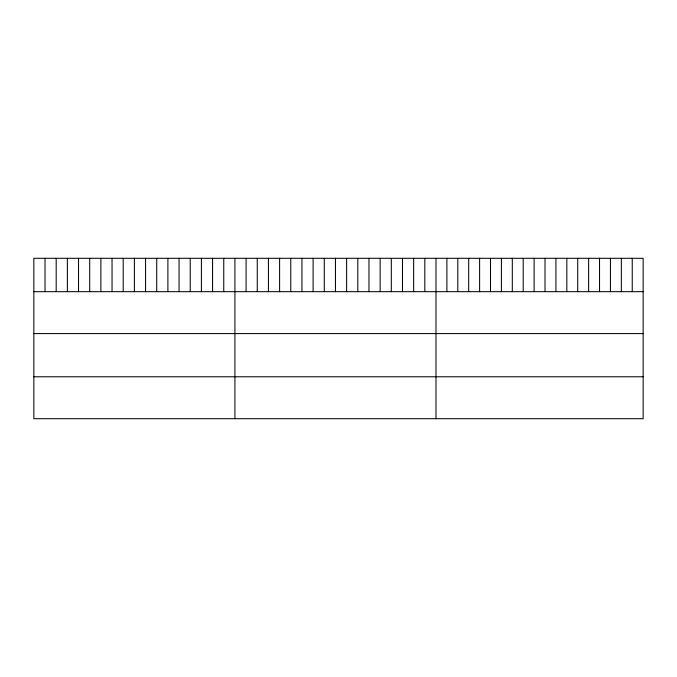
<?xml version="1.0" encoding="UTF-8"?>
<svg xmlns="http://www.w3.org/2000/svg" width="677" height="677" viewBox="0 0 677 677"><rect width="100%" height="100%" fill="white"/><g stroke="black" fill="none" stroke-linecap="round" stroke-linejoin="round"><path stroke-width="1.02" d="M643.15 291.669L643.15 418.699L33.85 418.699L33.85 258.301L643.15 258.301L643.15 291.669L33.85 291.669M33.85 333.583L643.15 333.583M33.85 376.776L643.15 376.776M632.25 258.301L632.25 291.669M621.342 258.301L621.342 291.669M610.442 258.301L610.442 291.669M599.534 258.301L599.534 291.669M588.635 258.301L588.635 291.669M577.726 258.301L577.726 291.669M566.827 258.301L566.827 291.669M555.927 258.301L555.927 291.669M545.019 258.301L545.019 291.669M534.119 258.301L534.119 291.669M523.211 258.301L523.211 291.669M512.311 258.301L512.311 291.669M501.412 258.301L501.412 291.669M490.503 258.301L490.503 291.669M479.604 258.301L479.604 291.669M468.696 258.301L468.696 291.669M457.796 258.301L457.796 291.669M446.888 258.301L446.888 291.669M435.988 258.301L435.988 418.699M424.817 258.301L424.817 291.669M413.647 258.301L413.647 291.669M402.476 258.301L402.476 291.669M391.306 258.301L391.306 291.669M380.135 258.301L380.135 291.669M368.965 258.301L368.965 291.669M357.794 258.301L357.794 291.669M346.624 258.301L346.624 291.669M335.453 258.301L335.453 291.669M324.283 258.301L324.283 291.669M313.112 258.301L313.112 291.669M301.942 258.301L301.942 291.669M290.772 258.301L290.772 291.669M279.601 258.301L279.601 291.669M268.43 258.301L268.43 291.669M257.26 258.301L257.26 291.669M246.089 258.301L246.089 291.669M234.919 258.301L234.919 418.699M223.748 258.301L223.748 291.669M212.578 258.301L212.578 291.669M201.407 258.301L201.407 291.669M190.237 258.301L190.237 291.669M179.066 258.301L179.066 291.669M167.896 258.301L167.896 291.669M156.725 258.301L156.725 291.669M145.555 258.301L145.555 291.669M134.385 258.301L134.385 291.669M123.214 258.301L123.214 291.669M112.043 258.301L112.043 291.669M100.873 258.301L100.873 291.669M89.703 258.301L89.703 291.669M78.532 258.301L78.532 291.669M67.361 258.301L67.361 291.669M56.191 258.301L56.191 291.669M45.02 258.301L45.02 291.669"/></g></svg>
